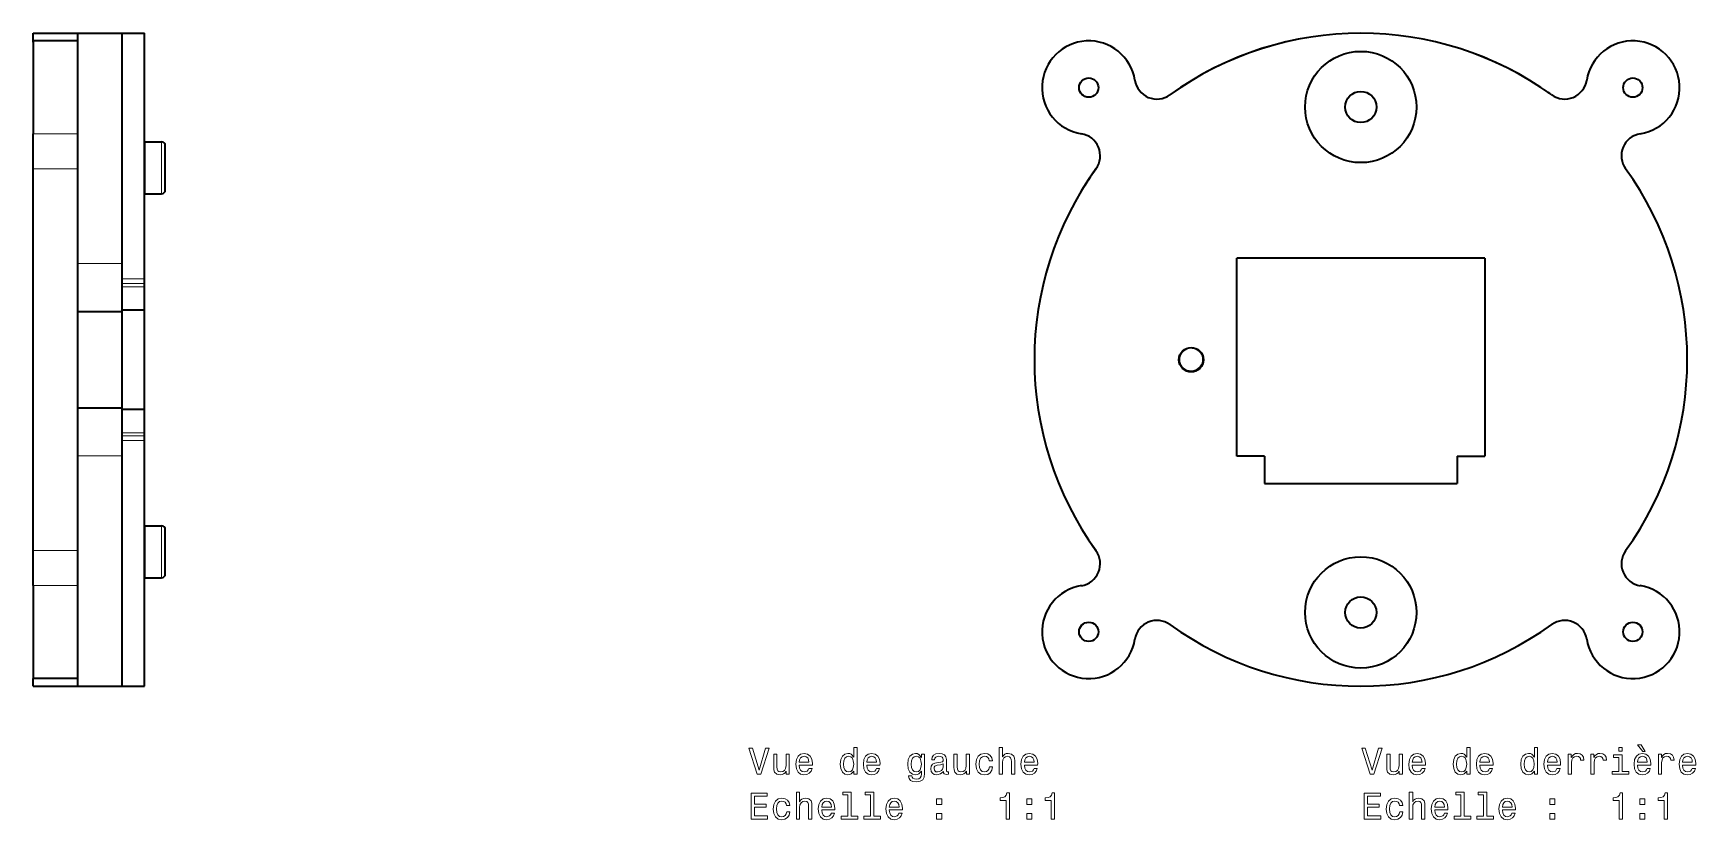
# Model space of a CAD drawing. Extents: x 303 to 980, y 15 to 674.
# Drawn here: x 755.6 to 979.7, y 358.5 to 464.5 of the extents above; entities that cross this region are included whole.
import ezdxf

# ---------------------------------------------------------------- set-up
doc = ezdxf.new("R2010")
doc.units = 0

msp = doc.modelspace()

# ---------------------------------------------------------------- linework, layer by layer
at = {"color": 7, "lineweight": 35, "ltscale": 0.030039}
msp.add_line((755.63, 463.3), (755.63, 464.5), dxfattribs=at)
at = {"color": 7, "lineweight": 35, "ltscale": 0.15}
for p, q in [((755.63, 464.5), (761.63, 464.5)), ((761.63, 464.5), (767.63, 464.5)), ((761.63, 463.47), (755.63, 463.47)), ((761.63, 427), (767.63, 427)), ((761.63, 414), (767.63, 414)), ((761.63, 377.53), (755.63, 377.53)), ((755.63, 376.5), (761.63, 376.5)), ((761.63, 376.5), (767.63, 376.5))]:
    msp.add_line(p, q, dxfattribs=at)
at = {"color": 7, "lineweight": 35, "ltscale": 0.025726}
msp.add_line((761.63, 463.47), (761.63, 464.5), dxfattribs=at)
msp.add_line((761.63, 463.47), (761.63, 464.5), dxfattribs=at)
at = {"color": 7, "lineweight": 35}
for p, q in [((767.63, 433.47), (767.63, 464.5)), ((767.63, 431.39), (767.63, 464.5)), ((770.63, 431.39), (770.63, 464.5)), ((761.63, 433.47), (761.63, 453.87)), ((755.63, 420.5), (755.63, 446.23)), ((761.63, 420.5), (761.63, 446.23)), ((951.26, 434.2), (917.86, 434.2)), ((917.86, 407.5), (917.86, 434.2)), ((951.26, 434.2), (951.26, 407.5)), ((755.63, 394.77), (755.63, 420.5)), ((761.63, 394.77), (761.63, 420.5)), ((767.63, 376.5), (767.63, 409.61)), ((770.63, 376.5), (770.63, 409.61)), ((767.63, 376.5), (767.63, 407.53)), ((921.56, 403.8), (947.56, 403.8)), ((921.56, 403.8), (947.56, 403.8))]:
    msp.add_line(p, q, dxfattribs=at)
at = {"color": 7, "lineweight": 35, "ltscale": 0.075}
for p, q in [((767.63, 464.5), (770.63, 464.5)), ((770.63, 427.2), (767.63, 427.2)), ((770.63, 413.8), (767.63, 413.8)), ((767.63, 376.5), (770.63, 376.5))]:
    msp.add_line(p, q, dxfattribs=at)
at = {"color": 7, "lineweight": 35, "ltscale": 0.313062}
for p, q in [((755.63, 463.47), (755.63, 450.95)), ((761.63, 450.95), (761.63, 463.47)), ((755.63, 390.05), (755.63, 377.53)), ((761.63, 377.53), (761.63, 390.05))]:
    msp.add_line(p, q, dxfattribs=at)
at = {"color": 7, "lineweight": 13, "ltscale": 0.15}
for p, q in [((755.63, 450.95), (761.63, 450.95)), ((755.63, 446.23), (761.63, 446.23)), ((761.63, 433.47), (767.63, 433.47)), ((761.63, 407.53), (767.63, 407.53)), ((755.63, 394.77), (761.63, 394.77)), ((755.63, 390.05), (761.63, 390.05))]:
    msp.add_line(p, q, dxfattribs=at)
at = {"color": 7, "lineweight": 35, "ltscale": 0.117937}
for p, q in [((755.63, 446.23), (755.63, 450.95)), ((761.63, 446.23), (761.63, 450.95)), ((755.63, 390.05), (755.63, 394.77)), ((761.63, 390.05), (761.63, 394.77))]:
    msp.add_line(p, q, dxfattribs=at)
at = {"color": 7, "lineweight": 13, "ltscale": 0.010712}
for p, q in [((770.73, 449.46), (770.73, 449.88)), ((772.93, 449.46), (772.93, 449.88))]:
    msp.add_line(p, q, dxfattribs=at)
at = {"color": 7, "lineweight": 35, "ltscale": 0.055}
for p, q in [((770.73, 449.88), (772.93, 449.88)), ((770.73, 442.88), (772.93, 442.88)), ((951.26, 434.2), (951.26, 432)), ((770.73, 398.12), (772.93, 398.12)), ((770.73, 391.12), (772.93, 391.12))]:
    msp.add_line(p, q, dxfattribs=at)
at = {"color": 7, "lineweight": 13, "ltscale": 0.164288}
for p, q in [((770.73, 442.88), (770.73, 449.46)), ((772.93, 442.88), (772.93, 449.46))]:
    msp.add_line(p, q, dxfattribs=at)
at = {"color": 7, "lineweight": 35, "ltscale": 0.009181}
for p, q in [((773.43, 449.02), (773.43, 449.38)), ((773.43, 397.25), (773.43, 397.62))]:
    msp.add_line(p, q, dxfattribs=at)
at = {"color": 7, "lineweight": 35, "ltscale": 0.140819}
for p, q in [((773.43, 443.38), (773.43, 449.02)), ((773.43, 391.62), (773.43, 397.25))]:
    msp.add_line(p, q, dxfattribs=at)
at = {"color": 7, "lineweight": 35, "ltscale": 0.161858}
msp.add_line((767.63, 427), (767.63, 433.47), dxfattribs=at)
at = {"color": 7, "lineweight": 13, "ltscale": 0.075}
for p, q in [((770.63, 431.39), (767.63, 431.39)), ((770.63, 430.78), (767.63, 430.78)), ((770.63, 430.34), (767.63, 430.34)), ((770.63, 410.66), (767.63, 410.66)), ((770.63, 410.22), (767.63, 410.22)), ((770.63, 409.61), (767.63, 409.61))]:
    msp.add_line(p, q, dxfattribs=at)
at = {"color": 7, "lineweight": 35, "ltscale": 0.015247}
for p, q in [((767.63, 430.78), (767.63, 431.39)), ((770.63, 430.78), (770.63, 431.39)), ((767.63, 409.61), (767.63, 410.22)), ((770.63, 409.61), (770.63, 410.22))]:
    msp.add_line(p, q, dxfattribs=at)
at = {"color": 7, "lineweight": 35, "ltscale": 0.002382}
for p, q in [((767.63, 430.69), (767.63, 430.78)), ((767.63, 410.22), (767.63, 410.31))]:
    msp.add_line(p, q, dxfattribs=at)
at = {"color": 7, "lineweight": 35, "ltscale": 0.010969}
for p, q in [((770.63, 430.34), (770.63, 430.78)), ((770.63, 410.22), (770.63, 410.66))]:
    msp.add_line(p, q, dxfattribs=at)
at = {"color": 7, "lineweight": 35, "ltscale": 0.078551}
for p, q in [((770.63, 427.2), (770.63, 430.34)), ((770.63, 410.66), (770.63, 413.8))]:
    msp.add_line(p, q, dxfattribs=at)
at = {"color": 7, "lineweight": 35, "ltscale": 0.325}
msp.add_line((767.63, 414), (767.63, 427), dxfattribs=at)
at = {"color": 7, "lineweight": 35, "ltscale": 0.334998}
msp.add_line((770.63, 413.8), (770.63, 427.2), dxfattribs=at)
at = {"color": 7, "lineweight": 35, "ltscale": 0.001415}
msp.add_line((910.66, 419.36), (910.62, 419.32), dxfattribs=at)
at = {"color": 7, "lineweight": 13, "ltscale": 3.00563e-05}
msp.add_line((913.3, 420.45), (913.3, 420.45), dxfattribs=at)
at = {"color": 7, "lineweight": 13, "ltscale": 0.000107431}
msp.add_line((913.32, 420.36), (913.32, 420.36), dxfattribs=at)
at = {"color": 7, "lineweight": 13, "ltscale": 0.002001}
msp.add_line((911.7, 419), (911.7, 418.92), dxfattribs=at)
at = {"color": 7, "lineweight": 35, "ltscale": 0.161859}
msp.add_line((767.63, 407.53), (767.63, 414), dxfattribs=at)
at = {"color": 7, "lineweight": 35, "ltscale": 0.0375}
msp.add_line((951.26, 409), (951.26, 407.5), dxfattribs=at)
at = {"color": 7, "lineweight": 35, "ltscale": 0.318921}
msp.add_line((761.63, 394.77), (761.63, 407.53), dxfattribs=at)
at = {"color": 7, "lineweight": 35, "ltscale": 0.0925}
for p, q in [((921.56, 407.5), (917.86, 407.5)), ((921.56, 407.5), (921.56, 403.8)), ((947.56, 407.5), (947.56, 403.8)), ((947.56, 407.5), (951.26, 407.5))]:
    msp.add_line(p, q, dxfattribs=at)
at = {"color": 7, "lineweight": 13, "ltscale": 0.010711}
for p, q in [((770.73, 397.69), (770.73, 398.12)), ((772.93, 397.69), (772.93, 398.12))]:
    msp.add_line(p, q, dxfattribs=at)
at = {"color": 7, "lineweight": 13, "ltscale": 0.164289}
for p, q in [((770.73, 391.12), (770.73, 397.69)), ((772.93, 391.12), (772.93, 397.69))]:
    msp.add_line(p, q, dxfattribs=at)
at = {"color": 7, "lineweight": 35, "ltscale": 0.025702}
for p, q in [((755.63, 376.5), (755.63, 377.53)), ((761.63, 376.5), (761.63, 377.53))]:
    msp.add_line(p, q, dxfattribs=at)
at = {"color": 7, "lineweight": 35, "ltscale": 0.0257}
msp.add_line((761.63, 376.5), (761.63, 377.53), dxfattribs=at)
at = {"color": 7, "lineweight": 35}
for points in [[(910.36, 419.54), (910.48, 419.42), (910.59, 419.33), (910.62, 419.32)], [(910.36, 419.54), (910.64, 419.28), (910.92, 419.1), (911.26, 418.98), (911.57, 418.93), (911.7, 418.92)]]:
    msp.add_lwpolyline(points, dxfattribs=at)
at = {"color": 7, "lineweight": 13}
for points in [[(913.24, 420.45), (913.23, 420.35), (913.16, 420.08), (913.04, 419.8), (912.85, 419.54), (912.61, 419.32), (912.33, 419.15), (912.28, 419.13)], [(913.32, 420.36), (913.3, 420.45), (913.3, 420.45)], [(913.32, 420.36), (913.31, 420.43), (913.3, 420.45)]]:
    msp.add_lwpolyline(points, dxfattribs=at)
for points in [[(854.33, 368.15), (853.45, 365.17), (852.55, 368.15), (852.07, 368.15), (853.2, 364.64), (853.7, 364.64), (854.81, 368.15)], [(866.22, 365.06), (866.22, 364.64), (866.66, 364.64), (866.66, 368.26), (866.22, 368.26), (866.22, 366.94), (865.88, 367.32), (865.68, 367.41), (865.44, 367.45), (865.01, 367.35), (864.68, 367.06), (864.46, 366.61), (864.39, 366), (864.46, 365.39), (864.68, 364.93), (865.01, 364.64), (865.44, 364.55), (865.68, 364.58), (865.89, 364.67)], [(885.8, 364.64), (886.25, 364.64), (886.25, 366.21), (886.29, 366.56), (886.44, 366.83), (886.67, 366.99), (886.97, 367.05), (887.21, 367), (887.36, 366.86), (887.44, 366.64), (887.46, 366.33), (887.46, 364.64), (887.91, 364.64), (887.91, 366.42), (887.89, 366.78), (887.8, 367.08), (887.5, 367.35), (887.03, 367.45), (886.78, 367.41), (886.57, 367.32), (886.38, 367.16), (886.25, 366.96), (886.25, 368.26), (885.8, 368.26)], [(936.95, 368.15), (936.08, 365.17), (935.17, 368.15), (934.69, 368.15), (935.82, 364.64), (936.33, 364.64), (937.43, 368.15)], [(948.84, 365.06), (948.84, 364.64), (949.28, 364.64), (949.28, 368.26), (948.85, 368.26), (948.85, 366.94), (948.51, 367.32), (948.3, 367.41), (948.06, 367.45), (947.63, 367.35), (947.3, 367.06), (947.09, 366.61), (947.01, 366), (947.09, 365.39), (947.3, 364.93), (947.63, 364.64), (948.06, 364.55), (948.3, 364.58), (948.51, 364.67)], [(957.95, 365.06), (957.95, 364.64), (958.39, 364.64), (958.39, 368.26), (957.95, 368.26), (957.95, 366.94), (957.62, 367.32), (957.41, 367.41), (957.17, 367.45), (956.74, 367.35), (956.41, 367.06), (956.19, 366.61), (956.12, 366), (956.19, 365.39), (956.41, 364.93), (956.74, 364.64), (957.17, 364.55), (957.41, 364.58), (957.62, 364.67)], [(969.8, 368.26), (969.33, 368.26), (969.33, 367.76), (969.8, 367.76)], [(972.87, 367.72), (972.36, 368.58), (971.87, 368.58), (972.57, 367.72)], [(857.53, 367.35), (857.09, 367.35), (857.09, 365.79), (857.04, 365.43), (856.89, 365.16), (856.66, 365), (856.37, 364.95), (856.13, 364.99), (855.98, 365.11), (855.89, 365.32), (855.87, 365.61), (855.87, 367.35), (855.43, 367.35), (855.43, 365.57), (855.44, 365.21), (855.54, 364.92), (855.83, 364.64), (856.3, 364.55), (856.55, 364.58), (856.77, 364.67), (856.96, 364.83), (857.11, 365.06), (857.11, 364.64), (857.53, 364.64)], [(858.87, 365.87), (860.64, 365.87), (860.65, 366.08), (860.57, 366.66), (860.35, 367.09), (859.99, 367.35), (859.52, 367.45), (859.06, 367.35), (858.71, 367.06), (858.48, 366.61), (858.4, 366), (858.48, 365.38), (858.71, 364.93), (859.05, 364.64), (859.51, 364.55), (859.9, 364.61), (860.22, 364.78), (860.46, 365.06), (860.6, 365.42), (860.16, 365.42), (860.07, 365.22), (859.94, 365.07), (859.56, 364.95), (859.28, 365), (859.06, 365.18), (858.92, 365.47), (858.87, 365.85)], [(858.87, 366.24), (858.92, 366.59), (859.06, 366.85), (859.27, 367), (859.54, 367.06), (859.81, 367), (860.01, 366.85), (860.14, 366.59), (860.18, 366.24)], [(865.52, 367.05), (865.81, 366.98), (866.03, 366.78), (866.16, 366.45), (866.21, 366), (866.16, 365.54), (866.03, 365.21), (865.81, 365.01), (865.52, 364.95), (865.24, 365.01), (865.03, 365.21), (864.88, 365.55), (864.84, 366), (864.88, 366.45), (865.03, 366.78), (865.24, 366.98)], [(867.98, 365.87), (869.75, 365.87), (869.76, 366.08), (869.68, 366.66), (869.45, 367.09), (869.1, 367.35), (868.63, 367.45), (868.17, 367.35), (867.82, 367.06), (867.59, 366.61), (867.51, 366), (867.59, 365.38), (867.81, 364.93), (868.16, 364.64), (868.62, 364.55), (869.01, 364.61), (869.33, 364.78), (869.57, 365.06), (869.71, 365.42), (869.27, 365.42), (869.18, 365.22), (869.05, 365.07), (868.67, 364.95), (868.38, 365), (868.17, 365.18), (868.03, 365.47), (867.98, 365.85)], [(867.98, 366.24), (868.03, 366.59), (868.17, 366.85), (868.37, 367), (868.65, 367.06), (868.91, 367), (869.12, 366.85), (869.25, 366.59), (869.29, 366.24)], [(875.77, 364.76), (875.77, 367.35), (875.34, 367.35), (875.34, 366.91), (875, 367.31), (874.78, 367.41), (874.55, 367.45), (874.12, 367.35), (873.79, 367.06), (873.57, 366.61), (873.49, 366), (873.57, 365.38), (873.79, 364.93), (874.12, 364.64), (874.55, 364.55), (874.79, 364.58), (874.99, 364.67), (875.34, 365.06), (875.34, 364.67), (875.3, 364.37), (875.19, 364.15), (874.98, 364.03), (874.66, 363.98), (874.39, 364.01), (874.19, 364.09), (874.07, 364.22), (874.04, 364.4), (873.61, 364.4), (873.61, 364.38), (873.68, 364.05), (873.88, 363.81), (874.2, 363.65), (874.64, 363.6), (875.16, 363.68), (875.51, 363.89), (875.71, 364.26)], [(873.95, 366), (874, 366.45), (874.13, 366.78), (874.35, 366.98), (874.63, 367.05), (874.93, 366.98), (875.15, 366.78), (875.28, 366.45), (875.33, 366), (875.28, 365.54), (875.15, 365.21), (874.93, 365.01), (874.63, 364.95), (874.35, 365.01), (874.13, 365.21), (874, 365.55)], [(878.3, 365), (878.3, 364.98), (878.33, 364.81), (878.41, 364.69), (878.72, 364.59), (878.97, 364.63), (878.97, 364.98), (878.86, 364.96), (878.72, 365.03), (878.7, 365.23), (878.7, 366.63), (878.64, 366.99), (878.46, 367.24), (878.15, 367.39), (877.72, 367.45), (877.3, 367.39), (876.98, 367.22), (876.79, 366.95), (876.72, 366.6), (876.72, 366.56), (877.12, 366.56), (877.16, 366.78), (877.27, 366.93), (877.45, 367.02), (877.7, 367.05), (877.95, 367.03), (878.13, 366.95), (878.23, 366.82), (878.27, 366.64), (878.25, 366.43), (878.17, 366.32), (877.97, 366.27), (877.59, 366.23), (877.16, 366.14), (876.85, 365.98), (876.67, 365.73), (876.61, 365.35), (876.66, 365.02), (876.82, 364.77), (877.07, 364.62), (877.42, 364.56), (877.89, 364.67)], [(878.25, 365.59), (878.19, 365.33), (878.03, 365.13), (877.79, 365), (877.49, 364.95), (877.3, 364.98), (877.17, 365.06), (877.08, 365.2), (877.05, 365.39), (877.07, 365.57), (877.16, 365.7), (877.48, 365.84), (877.89, 365.9), (878.25, 366.02)], [(881.82, 367.35), (881.38, 367.35), (881.38, 365.79), (881.33, 365.43), (881.18, 365.16), (880.95, 365), (880.66, 364.95), (880.42, 364.99), (880.27, 365.11), (880.18, 365.32), (880.16, 365.61), (880.16, 367.35), (879.72, 367.35), (879.72, 365.57), (879.73, 365.21), (879.83, 364.92), (880.12, 364.64), (880.59, 364.55), (880.84, 364.58), (881.06, 364.67), (881.25, 364.83), (881.4, 365.06), (881.4, 364.64), (881.82, 364.64)], [(884.49, 366.45), (884.93, 366.45), (884.84, 366.86), (884.62, 367.18), (884.29, 367.37), (883.85, 367.45), (883.36, 367.35), (883, 367.06), (882.76, 366.61), (882.68, 365.99), (882.76, 365.38), (882.98, 364.93), (883.34, 364.64), (883.83, 364.55), (884.27, 364.62), (884.6, 364.84), (884.84, 365.17), (884.94, 365.61), (884.51, 365.61), (884.44, 365.33), (884.3, 365.12), (884.09, 364.99), (883.85, 364.95), (883.54, 365.01), (883.32, 365.21), (883.18, 365.54), (883.14, 366.01), (883.18, 366.46), (883.32, 366.79), (883.55, 366.99), (883.85, 367.06), (884.11, 367.01), (884.31, 366.9), (884.44, 366.71)], [(889.23, 365.87), (891, 365.87), (891.01, 366.08), (890.93, 366.66), (890.71, 367.09), (890.35, 367.35), (889.88, 367.45), (889.43, 367.35), (889.07, 367.06), (888.85, 366.61), (888.76, 366), (888.84, 365.38), (889.07, 364.93), (889.42, 364.64), (889.87, 364.55), (890.26, 364.61), (890.59, 364.78), (890.82, 365.06), (890.96, 365.42), (890.52, 365.42), (890.43, 365.22), (890.3, 365.07), (889.92, 364.95), (889.64, 365), (889.42, 365.18), (889.28, 365.47), (889.23, 365.85)], [(889.23, 366.24), (889.28, 366.59), (889.42, 366.85), (889.63, 367), (889.9, 367.06), (890.17, 367), (890.37, 366.85), (890.5, 366.59), (890.54, 366.24)], [(940.16, 367.35), (939.71, 367.35), (939.71, 365.79), (939.66, 365.43), (939.52, 365.16), (939.29, 365), (938.99, 364.95), (938.75, 364.99), (938.6, 365.11), (938.52, 365.32), (938.5, 365.61), (938.5, 367.35), (938.05, 367.35), (938.05, 365.57), (938.07, 365.21), (938.16, 364.92), (938.46, 364.64), (938.93, 364.55), (939.18, 364.58), (939.39, 364.67), (939.58, 364.83), (939.73, 365.06), (939.73, 364.64), (940.16, 364.64)], [(941.49, 365.87), (943.27, 365.87), (943.27, 366.08), (943.19, 366.66), (942.97, 367.09), (942.62, 367.35), (942.15, 367.45), (941.69, 367.35), (941.34, 367.06), (941.11, 366.61), (941.03, 366), (941.1, 365.38), (941.33, 364.93), (941.68, 364.64), (942.13, 364.55), (942.53, 364.61), (942.85, 364.78), (943.09, 365.06), (943.22, 365.42), (942.78, 365.42), (942.69, 365.22), (942.56, 365.07), (942.19, 364.95), (941.9, 365), (941.68, 365.18), (941.54, 365.47), (941.49, 365.85)], [(941.49, 366.24), (941.55, 366.59), (941.68, 366.85), (941.89, 367), (942.16, 367.06), (942.43, 367), (942.64, 366.85), (942.76, 366.59), (942.81, 366.24)], [(948.14, 367.05), (948.43, 366.98), (948.65, 366.78), (948.78, 366.45), (948.84, 366), (948.78, 365.54), (948.65, 365.21), (948.43, 365.01), (948.14, 364.95), (947.86, 365.01), (947.65, 365.21), (947.51, 365.55), (947.46, 366), (947.51, 366.45), (947.65, 366.78), (947.86, 366.98)], [(950.6, 365.87), (952.38, 365.87), (952.38, 366.08), (952.3, 366.66), (952.08, 367.09), (951.72, 367.35), (951.26, 367.45), (950.8, 367.35), (950.44, 367.06), (950.22, 366.61), (950.14, 366), (950.21, 365.38), (950.44, 364.93), (950.79, 364.64), (951.24, 364.55), (951.63, 364.61), (951.96, 364.78), (952.19, 365.06), (952.33, 365.42), (951.89, 365.42), (951.8, 365.22), (951.67, 365.07), (951.3, 364.95), (951.01, 365), (950.79, 365.18), (950.65, 365.47), (950.6, 365.85)], [(950.6, 366.24), (950.66, 366.59), (950.79, 366.85), (951, 367), (951.27, 367.06), (951.54, 367), (951.74, 366.85), (951.87, 366.59), (951.92, 366.24)], [(957.25, 367.05), (957.54, 366.98), (957.76, 366.78), (957.89, 366.45), (957.94, 366), (957.89, 365.54), (957.76, 365.21), (957.54, 365.01), (957.25, 364.95), (956.97, 365.01), (956.76, 365.21), (956.62, 365.55), (956.57, 366), (956.62, 366.45), (956.76, 366.78), (956.97, 366.98)], [(959.71, 365.87), (961.48, 365.87), (961.49, 366.08), (961.41, 366.66), (961.19, 367.09), (960.83, 367.35), (960.36, 367.45), (959.9, 367.35), (959.55, 367.06), (959.32, 366.61), (959.24, 366), (959.32, 365.38), (959.55, 364.93), (959.89, 364.64), (960.35, 364.55), (960.74, 364.61), (961.06, 364.78), (961.3, 365.06), (961.44, 365.42), (961, 365.42), (960.91, 365.22), (960.78, 365.07), (960.4, 364.95), (960.12, 365), (959.9, 365.18), (959.76, 365.47), (959.71, 365.85)], [(959.71, 366.24), (959.76, 366.59), (959.9, 366.85), (960.11, 367), (960.38, 367.06), (960.65, 367), (960.85, 366.85), (960.98, 366.59), (961.02, 366.24)], [(962.52, 364.64), (962.97, 364.64), (962.97, 366.19), (963.01, 366.56), (963.15, 366.83), (963.37, 366.99), (963.67, 367.05), (963.89, 367.01), (964.06, 366.91), (964.16, 366.74), (964.19, 366.51), (964.64, 366.51), (964.58, 366.92), (964.41, 367.21), (964.14, 367.39), (963.76, 367.45), (963.5, 367.41), (963.28, 367.31), (963.08, 367.13), (962.93, 366.9), (962.93, 367.35), (962.52, 367.35)], [(965.56, 364.64), (966, 364.64), (966, 366.19), (966.05, 366.56), (966.18, 366.83), (966.41, 366.99), (966.7, 367.05), (966.93, 367.01), (967.09, 366.91), (967.19, 366.74), (967.23, 366.51), (967.68, 366.51), (967.62, 366.92), (967.45, 367.21), (967.17, 367.39), (966.79, 367.45), (966.54, 367.41), (966.31, 367.31), (966.12, 367.13), (965.96, 366.9), (965.96, 367.35), (965.56, 367.35)], [(969.78, 365.02), (969.78, 367.26), (968.64, 367.26), (968.64, 366.88), (969.34, 366.88), (969.34, 365.02), (968.43, 365.02), (968.43, 364.64), (970.7, 364.64), (970.7, 365.02)], [(971.85, 365.87), (973.63, 365.87), (973.63, 366.08), (973.55, 366.66), (973.33, 367.09), (972.98, 367.35), (972.51, 367.45), (972.05, 367.35), (971.7, 367.06), (971.47, 366.61), (971.39, 366), (971.46, 365.38), (971.69, 364.93), (972.04, 364.64), (972.49, 364.55), (972.89, 364.61), (973.21, 364.78), (973.45, 365.06), (973.58, 365.42), (973.14, 365.42), (973.05, 365.22), (972.92, 365.07), (972.55, 364.95), (972.26, 365), (972.04, 365.18), (971.9, 365.47), (971.85, 365.85)], [(971.85, 366.24), (971.91, 366.59), (972.04, 366.85), (972.25, 367), (972.52, 367.06), (972.79, 367), (973, 366.85), (973.12, 366.59), (973.17, 366.24)], [(974.67, 364.64), (975.11, 364.64), (975.11, 366.19), (975.16, 366.56), (975.29, 366.83), (975.51, 366.99), (975.81, 367.05), (976.03, 367.01), (976.2, 366.91), (976.3, 366.74), (976.34, 366.51), (976.78, 366.51), (976.72, 366.92), (976.56, 367.21), (976.28, 367.39), (975.9, 367.45), (975.64, 367.41), (975.42, 367.31), (975.23, 367.13), (975.07, 366.9), (975.07, 367.35), (974.67, 367.35)], [(977.92, 365.87), (979.7, 365.87), (979.7, 366.08), (979.62, 366.66), (979.4, 367.09), (979.05, 367.35), (978.58, 367.45), (978.12, 367.35), (977.77, 367.06), (977.54, 366.61), (977.46, 366), (977.54, 365.38), (977.76, 364.93), (978.11, 364.64), (978.56, 364.55), (978.96, 364.61), (979.28, 364.78), (979.52, 365.06), (979.65, 365.42), (979.22, 365.42), (979.12, 365.22), (978.99, 365.07), (978.62, 364.95), (978.33, 365), (978.12, 365.18), (977.97, 365.47), (977.92, 365.85)], [(977.92, 366.24), (977.98, 366.59), (978.12, 366.85), (978.32, 367), (978.6, 367.06), (978.86, 367), (979.07, 366.85), (979.2, 366.59), (979.24, 366.24)], [(852.39, 358.6), (854.61, 358.6), (854.61, 359.02), (852.86, 359.02), (852.86, 360.21), (854.42, 360.21), (854.42, 360.62), (852.86, 360.62), (852.86, 361.67), (854.57, 361.67), (854.57, 362.1), (852.39, 362.1)], [(857.17, 360.41), (857.61, 360.41), (857.52, 360.81), (857.3, 361.13), (856.96, 361.32), (856.52, 361.4), (856.04, 361.3), (855.67, 361.02), (855.44, 360.56), (855.36, 359.94), (855.43, 359.33), (855.66, 358.88), (856.02, 358.6), (856.51, 358.5), (856.94, 358.58), (857.28, 358.79), (857.51, 359.12), (857.61, 359.56), (857.19, 359.56), (857.11, 359.28), (856.97, 359.07), (856.77, 358.94), (856.52, 358.9), (856.22, 358.96), (855.99, 359.17), (855.86, 359.49), (855.81, 359.96), (855.86, 360.41), (856, 360.74), (856.23, 360.94), (856.52, 361.01), (856.79, 360.97), (856.98, 360.85), (857.11, 360.66)], [(858.48, 358.6), (858.92, 358.6), (858.92, 360.16), (858.97, 360.52), (859.12, 360.78), (859.34, 360.94), (859.64, 361), (859.89, 360.95), (860.04, 360.82), (860.11, 360.59), (860.14, 360.29), (860.14, 358.6), (860.58, 358.6), (860.58, 360.38), (860.56, 360.73), (860.47, 361.03), (860.17, 361.3), (859.71, 361.4), (859.46, 361.37), (859.24, 361.27), (859.06, 361.12), (858.92, 360.91), (858.92, 362.22), (858.48, 362.22)], [(861.9, 359.82), (863.68, 359.82), (863.68, 360.03), (863.6, 360.61), (863.38, 361.04), (863.03, 361.3), (862.56, 361.4), (862.1, 361.3), (861.75, 361.02), (861.52, 360.56), (861.44, 359.95), (861.52, 359.33), (861.74, 358.88), (862.09, 358.6), (862.54, 358.5), (862.94, 358.57), (863.26, 358.74), (863.5, 359.01), (863.63, 359.37), (863.2, 359.37), (863.1, 359.17), (862.97, 359.02), (862.6, 358.9), (862.31, 358.95), (862.1, 359.13), (861.95, 359.42), (861.9, 359.81)], [(861.9, 360.2), (861.96, 360.54), (862.1, 360.8), (862.3, 360.96), (862.58, 361.01), (862.84, 360.96), (863.05, 360.8), (863.18, 360.54), (863.22, 360.2)], [(865.43, 361.84), (865.43, 358.97), (864.52, 358.97), (864.52, 358.6), (866.79, 358.6), (866.79, 358.97), (865.88, 358.97), (865.88, 362.22), (864.74, 362.22), (864.74, 361.84)], [(868.47, 361.84), (868.47, 358.97), (867.56, 358.97), (867.56, 358.6), (869.82, 358.6), (869.82, 358.97), (868.91, 358.97), (868.91, 362.22), (867.77, 362.22), (867.77, 361.84)], [(871.01, 359.82), (872.79, 359.82), (872.79, 360.03), (872.71, 360.61), (872.49, 361.04), (872.14, 361.3), (871.67, 361.4), (871.21, 361.3), (870.86, 361.02), (870.63, 360.56), (870.55, 359.95), (870.62, 359.33), (870.85, 358.88), (871.2, 358.6), (871.65, 358.5), (872.05, 358.57), (872.37, 358.74), (872.61, 359.01), (872.74, 359.37), (872.3, 359.37), (872.21, 359.17), (872.08, 359.02), (871.71, 358.9), (871.42, 358.95), (871.2, 359.13), (871.06, 359.42), (871.01, 359.81)], [(871.01, 360.2), (871.07, 360.54), (871.2, 360.8), (871.41, 360.96), (871.68, 361.01), (871.95, 360.96), (872.16, 360.8), (872.28, 360.54), (872.33, 360.2)], [(877.39, 360.55), (878.09, 360.55), (878.09, 361.3), (877.39, 361.3)], [(886.76, 358.6), (887.22, 358.6), (887.22, 362.12), (886.87, 362.12), (886.78, 361.81), (886.6, 361.61), (886.32, 361.49), (885.94, 361.45), (885.94, 361.09), (886.76, 361.09)], [(889.54, 360.55), (890.23, 360.55), (890.23, 361.3), (889.54, 361.3)], [(892.83, 358.6), (893.29, 358.6), (893.29, 362.12), (892.95, 362.12), (892.85, 361.81), (892.67, 361.61), (892.4, 361.49), (892.01, 361.45), (892.01, 361.09), (892.83, 361.09)], [(935.02, 358.6), (937.24, 358.6), (937.24, 359.02), (935.48, 359.02), (935.48, 360.21), (937.04, 360.21), (937.04, 360.62), (935.48, 360.62), (935.48, 361.67), (937.2, 361.67), (937.2, 362.1), (935.02, 362.1)], [(939.79, 360.41), (940.23, 360.41), (940.14, 360.81), (939.92, 361.13), (939.59, 361.32), (939.15, 361.4), (938.66, 361.3), (938.29, 361.02), (938.06, 360.56), (937.98, 359.94), (938.06, 359.33), (938.28, 358.88), (938.64, 358.6), (939.13, 358.5), (939.57, 358.58), (939.9, 358.79), (940.14, 359.12), (940.24, 359.56), (939.81, 359.56), (939.74, 359.28), (939.6, 359.07), (939.39, 358.94), (939.15, 358.9), (938.84, 358.96), (938.62, 359.17), (938.48, 359.49), (938.44, 359.96), (938.48, 360.41), (938.62, 360.74), (938.85, 360.94), (939.15, 361.01), (939.41, 360.97), (939.61, 360.85), (939.74, 360.66)], [(941.1, 358.6), (941.55, 358.6), (941.55, 360.16), (941.59, 360.52), (941.74, 360.78), (941.97, 360.94), (942.27, 361), (942.51, 360.95), (942.66, 360.82), (942.74, 360.59), (942.76, 360.29), (942.76, 358.6), (943.21, 358.6), (943.21, 360.38), (943.19, 360.73), (943.1, 361.03), (942.8, 361.3), (942.33, 361.4), (942.08, 361.37), (941.87, 361.27), (941.68, 361.12), (941.55, 360.91), (941.55, 362.22), (941.1, 362.22)], [(944.53, 359.82), (946.3, 359.82), (946.31, 360.03), (946.23, 360.61), (946.01, 361.04), (945.65, 361.3), (945.18, 361.4), (944.72, 361.3), (944.37, 361.02), (944.14, 360.56), (944.06, 359.95), (944.14, 359.33), (944.37, 358.88), (944.71, 358.6), (945.17, 358.5), (945.56, 358.57), (945.88, 358.74), (946.12, 359.01), (946.26, 359.37), (945.82, 359.37), (945.73, 359.17), (945.6, 359.02), (945.22, 358.9), (944.94, 358.95), (944.72, 359.13), (944.58, 359.42), (944.53, 359.81)], [(944.53, 360.2), (944.58, 360.54), (944.72, 360.8), (944.93, 360.96), (945.2, 361.01), (945.47, 360.96), (945.67, 360.8), (945.8, 360.54), (945.84, 360.2)], [(948.06, 361.84), (948.06, 358.97), (947.15, 358.97), (947.15, 358.6), (949.41, 358.6), (949.41, 358.97), (948.5, 358.97), (948.5, 362.22), (947.36, 362.22), (947.36, 361.84)], [(951.09, 361.84), (951.09, 358.97), (950.18, 358.97), (950.18, 358.6), (952.45, 358.6), (952.45, 358.97), (951.54, 358.97), (951.54, 362.22), (950.4, 362.22), (950.4, 361.84)], [(953.64, 359.82), (955.41, 359.82), (955.42, 360.03), (955.34, 360.61), (955.11, 361.04), (954.76, 361.3), (954.29, 361.4), (953.83, 361.3), (953.48, 361.02), (953.25, 360.56), (953.17, 359.95), (953.25, 359.33), (953.47, 358.88), (953.82, 358.6), (954.28, 358.5), (954.67, 358.57), (954.99, 358.74), (955.23, 359.01), (955.37, 359.37), (954.93, 359.37), (954.84, 359.17), (954.71, 359.02), (954.33, 358.9), (954.04, 358.95), (953.83, 359.13), (953.69, 359.42), (953.64, 359.81)], [(953.64, 360.2), (953.69, 360.54), (953.83, 360.8), (954.03, 360.96), (954.31, 361.01), (954.57, 360.96), (954.78, 360.8), (954.91, 360.54), (954.95, 360.2)], [(960.02, 360.55), (960.71, 360.55), (960.71, 361.3), (960.02, 361.3)], [(969.38, 358.6), (969.84, 358.6), (969.84, 362.12), (969.5, 362.12), (969.41, 361.81), (969.22, 361.61), (968.95, 361.49), (968.56, 361.45), (968.56, 361.09), (969.38, 361.09)], [(972.16, 360.55), (972.86, 360.55), (972.86, 361.3), (972.16, 361.3)], [(975.45, 358.6), (975.91, 358.6), (975.91, 362.12), (975.57, 362.12), (975.48, 361.81), (975.3, 361.61), (975.02, 361.49), (974.64, 361.45), (974.64, 361.09), (975.45, 361.09)], [(877.39, 358.6), (878.09, 358.6), (878.09, 359.35), (877.39, 359.35)], [(889.54, 358.6), (890.23, 358.6), (890.23, 359.35), (889.54, 359.35)], [(960.02, 358.6), (960.71, 358.6), (960.71, 359.35), (960.02, 359.35)], [(972.16, 358.6), (972.86, 358.6), (972.86, 359.35), (972.16, 359.35)]]:
    msp.add_lwpolyline(points, close=True, dxfattribs=at)
at = {"color": 7, "lineweight": 35}
for centre, radius in [((934.56, 454.56), 7.5), ((897.89, 457.17), 1.3), ((971.23, 457.17), 1.3), ((934.56, 454.56), 2.1), ((911.7, 420.5), 1.65), ((934.56, 386.44), 7.5), ((934.56, 386.44), 2.1), ((897.89, 383.83), 1.3), ((971.23, 383.83), 1.3)]:
    msp.add_circle(centre, radius, dxfattribs=at)
for centre, radius, start, end in [((934.56, 420.5), 44, 54.2085, 125.7961), ((934.56, 420.5), 44, 54.2114, 125.7886), ((897.89, 457.17), 6.3, 8.998, 261.002), ((971.23, 457.17), 6.3, 278.998, 171.002), ((907.07, 458.63), 3, 188.998, 305.7886), ((962.04, 458.63), 3, 234.2114, 351.002), ((934.56, 420.5), 44, 54.2072, 55.7479), ((896.43, 447.99), 3, 324.2114, 81.002), ((972.68, 447.99), 3, 98.998, 215.7886), ((770.73, 449.78), 0.1, 90.0336, 179.9664), ((772.93, 449.38), 0.5, 0, 90), ((934.56, 420.5), 44, 144.2039, 215.7917), ((934.56, 420.5), 44, 144.2114, 215.7886), ((934.56, 420.5), 44, 144.2008, 148.937), ((934.56, 420.5), 44, 324.2114, 35.7886), ((770.73, 442.98), 0.1, 180.0336, 269.9664), ((772.93, 443.38), 0.5, 270, 360), ((911.67, 420.57), 1.65, 271.0001, 292.7524), ((770.73, 398.02), 0.1, 90.0336, 179.9664), ((772.93, 397.62), 0.5, 0, 90), ((896.43, 393.01), 3, 278.998, 35.7886), ((972.68, 393.01), 3, 144.2114, 261.002), ((770.73, 391.22), 0.1, 180.0336, 269.9664), ((772.93, 391.62), 0.5, 270, 360), ((897.89, 383.83), 6.3, 98.998, 351.002), ((971.23, 383.83), 6.3, 188.998, 81.002), ((907.07, 382.37), 3, 54.2114, 171.002), ((934.56, 420.5), 44, 234.2114, 305.7886), ((962.04, 382.37), 3, 8.998, 125.7886)]:
    msp.add_arc(centre, radius, start, end, dxfattribs=at)
at = {"color": 7, "lineweight": 13}
for centre, radius, start, end in [((911.7, 420.5), 1.6, 358.0873, 227.4555), ((911.7, 420.5), 1.54, 358.0873, 227.3835), ((911.7, 420.5), 1.62, 228.2812, 355.0523), ((911.68, 420.63), 1.62, 231.0035, 270.7414), ((911.67, 420.57), 1.57, 271.0025, 292.7503), ((911.67, 420.55), 1.63, 292.973, 356.2857), ((913.26, 420.08), 0.371, 83.3193, 92.1399), ((913.25, 420.07), 0.375, 82.3728, 91.1089), ((911.71, 420.24), 1.62, 358.7839, 4.2964)]:
    msp.add_arc(centre, radius, start, end, dxfattribs=at)

doc.saveas('drawing.dxf')
